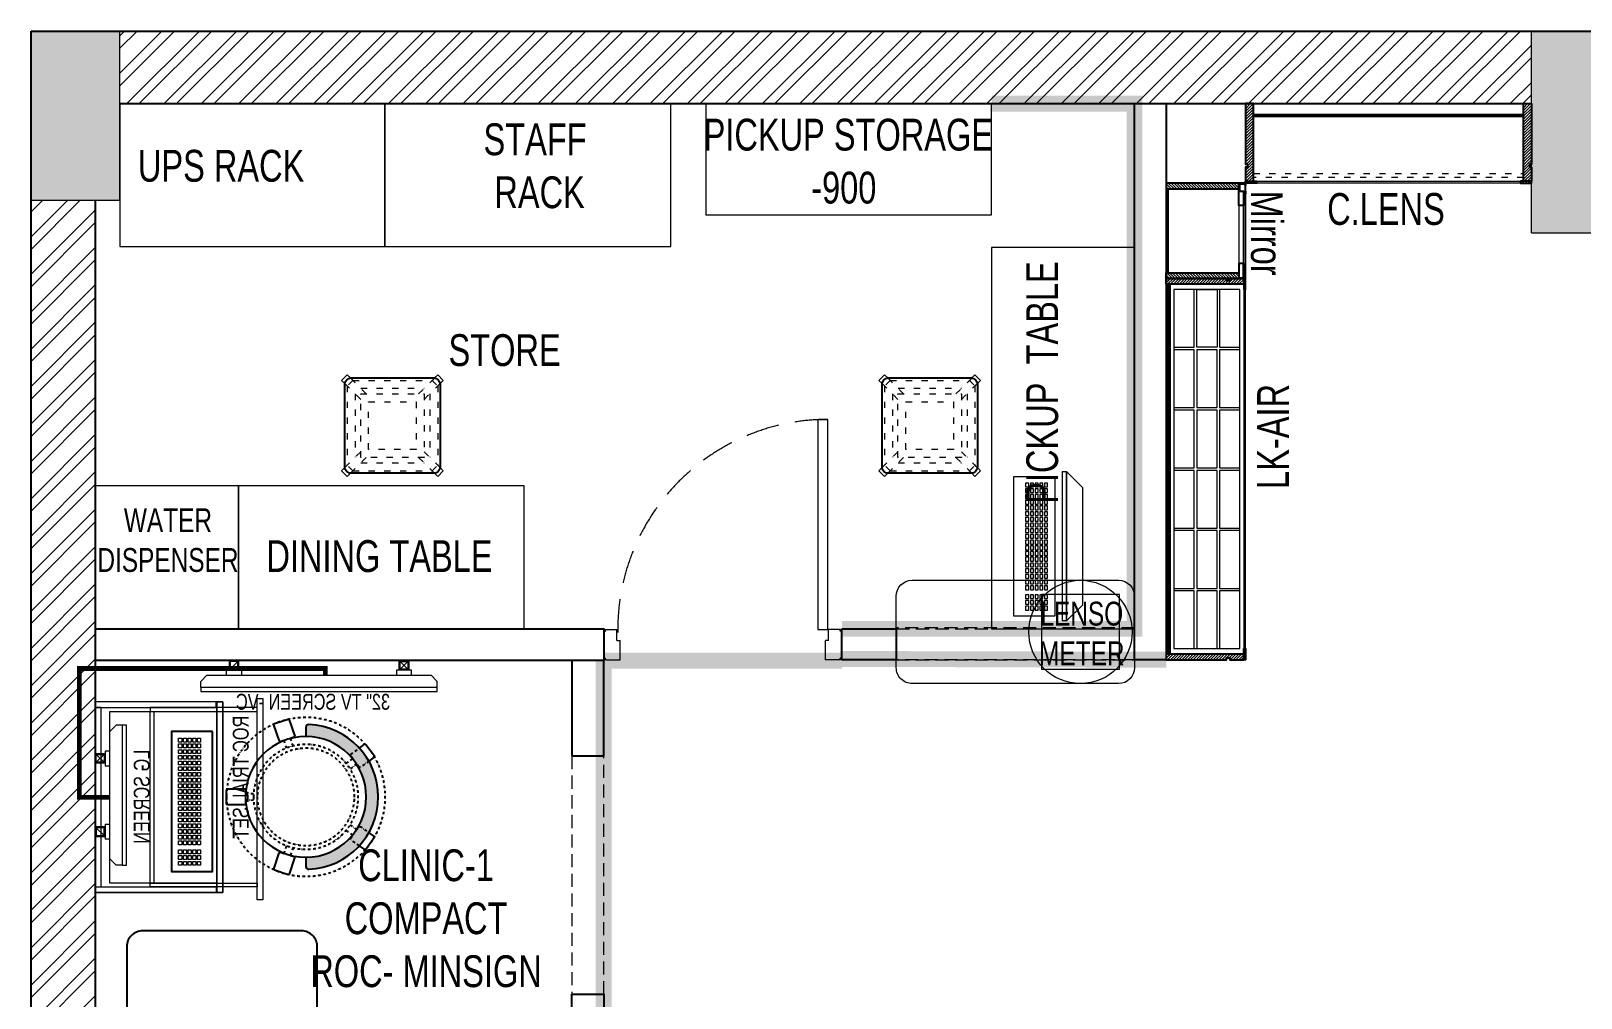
# Model space of a CAD drawing. Header units: feet. Extents: x 2963186 to 2977669, y -5470406 to -5462756.
# Drawn here: x 2963186 to 2968067, y -5465799 to -5462756 of the extents above; entities that cross this region are included whole.
import ezdxf

# ---------------------------------------------------------------- set-up
doc = ezdxf.new("R2010")
doc.units = ezdxf.units.FT
doc.header["$LTSCALE"] = 33
doc.header["$MEASUREMENT"] = 0
for name, pattern in [('a_p6_plan_L18$0$HIDDEN', [0.375, 0.25, -0.125]), ('ACAD_ISO03W100', [30, 12, -18]), ('DASHDOT2', [0.5, 0.25, -0.125, 0, -0.125]), ('HIDDEN', [9.524999999999995, 6.349999999999997, -3.174999999999998]), ('HIDDEN2', [4.7624999999999975, 3.174999999999998, -1.587499999999999])]:
    doc.linetypes.add(name, pattern=pattern)
for name, color, linetype in [('A-WALL', 1, 'Continuous'), ('LAMINATE FINISH', 80, 'Continuous'), ('PDF_Geometry', 7, 'Continuous')]:
    doc.layers.add(name, color=color, linetype=linetype)
for name, color, linetype, lineweight in [('Column', 243, 'Continuous', 9), ('Door', 2, 'Continuous', 13), ('Floor-Unit', 1, 'Continuous', 13), ('HATCH', 9, 'Continuous', 9), ('LENS-CURTAIN', 5, 'a_p6_plan_L18$0$HIDDEN', 9), ('LENS-DIM', 252, 'Continuous', 5), ('LENS-DOOR', 34, 'Continuous', 20), ('LENS-FURNITURE', 13, 'Continuous', 9), ('LENS-PARTITION', 21, 'Continuous', 25), ('LENS-TEXT', 31, 'Continuous', 5), ('LENS_DIMENSION', 193, 'Continuous', 0), ('LENS_PARTITION', 21, 'Continuous', 25), ('LENS_TEXT', 31, 'Continuous', 5), ('LK-EQPMT', 3, 'Continuous', 18), ('LK-FF&E WALL', 1, 'Continuous', 9), ('LK-FLUTTED FINISH', 20, 'Continuous', 30), ('LK-IT', 3, 'Continuous', 18), ('LK-TILES FINISH', 251, 'Continuous', 5), ('LN-ELEVATION-1', 81, 'Continuous', 25), ('LN-ELEVATION-2', 103, 'Continuous', 20), ('LN-ELEVATION-3', 125, 'Continuous', 18), ('LN-ELEVATION-4', 145, 'Continuous', 13), ('LN-ELEVATION-5', 167, 'Continuous', 5), ('LN-HATCH', 251, 'Continuous', 0), ('PLANO-TXT', 252, 'Continuous', 5), ('TV', 92, 'Continuous', 18)]:
    doc.layers.add(name, color=color, linetype=linetype, lineweight=lineweight)
doc.styles.add('LK TXT', font='GILC____.TTF', dxfattribs={"height": 100})
doc.styles.get("Standard").update_dxf_attribs({"font": 'GILC____.TTF'})
pattern_1 = [(45, (4209746.041545029, 1706864.740126446), (-4.490128060534575, 4.490128060534575), [])]
pattern_2 = [(45, (4210046.041545031, 1706864.740126446), (-4.490128060534575, 4.490128060534575), [])]
pattern_3 = [(45, (7858054.083674966, 3504049.203216764), (-4.490128060534575, 4.490128060534575), [])]

# ---------------------------------------------------------------- blocks, each defined once
blk = doc.blocks.new('A$Ccaeba2c0')
at = {"layer": 'Column'}
h = blk.add_hatch(color=8, dxfattribs=at)
h.dxf.hatch_style = 1
h.paths.add_polyline_path([(0, 431.7999999998137), (-254, 431.7999999998137), (-254, 0), (0, 0)])
h.paths.add_polyline_path([(0, 4064.000000003725), (-228.5999999996275, 4064.000000003725), (-228.5999999996275, 3581.400000004098), (0, 3581.400000004098)])
h.paths.add_polyline_path([(0, 7620), (-228.5999999996275, 7620), (-228.5999999996275, 7086.600000004285), (0, 7086.600000004285)])
h.paths.add_polyline_path([(-4648.200000000186, 7620), (-4978.399999999441, 7620), (-4978.399999999441, 6985.000000003726), (-4648.200000000186, 6985.000000003726)])
h.paths.add_polyline_path([(-9397.999999999534, 7620), (-9728.200000000184, 7620), (-9728.200000000184, 6985), (-9398, 6985)])
h.paths.add_polyline_path([(-14173.20000000018, 7620), (-14452.59999999963, 7620), (-14452.59999999963, 7086.599999999627), (-14173.20000000018, 7086.599999999627)])
h.paths.add_polyline_path([(-14173.20000000018, 4089.399999999441), (-14452.59999999963, 4089.399999999441), (-14452.59999999963, 3606.799999999814), (-14173.20000000018, 3606.799999999814)])
h.paths.add_polyline_path([(-14020.79999999981, 203.2000000001862), (-14249.39999999897, 203.2000000001862), (-14249.39999999944, 433.2000000001862), (-14452.59999999963, 433.2000000001862), (-14452.59999999963, 0), (-14020.79999999981, 0)])
h.paths.add_polyline_path([(-9499.599999999627, 660.3999999994412), (-9829.799999999814, 660.3999999994412), (-9829.799999999814, 0), (-9499.599999999627, 0)])
h.paths.add_polyline_path([(-4749.799999999813, 660.3999999994412), (-5080, 660.3999999994412), (-5080, 0), (-4749.799999999348, 0)])
at = {"layer": 'LN-HATCH'}
h = blk.add_hatch(dxfattribs=at)
h.set_pattern_fill('ANSI32', color=256, scale=222)
h.set_pattern_definition([(45, (-2980819.117642397, 5460944.152229796), (-58.86663953378008, 58.86663953378008), []), (45, (-2980779.873216107, 5460944.152229796), (-58.86663953378008, 58.86663953378008), [])])
h.paths.add_polyline_path([(-9728.200000000184, 7620), (-14173.20000000018, 7620), (-14173.20000000018, 7391.399999999442), (-9728.200000000184, 7391.399999999442)])
h.paths.add_polyline_path([(-4978.399999999441, 7620), (-9397.999999999534, 7620), (-9397.999999999534, 7391.399999999442), (-4978.399999999441, 7391.399999999442)])
h.paths.add_polyline_path([(-228.5999999996275, 7620), (-4648.200000000186, 7620), (-4648.200000000186, 7391.399999999442), (-228.5999999996275, 7391.399999999442)])
h.paths.add_polyline_path([(0, 7086.600000004285), (-152.3999999994412, 7086.600000004285), (-152.3999999994412, 4064.000000003725), (0, 4064.000000003725)])
h.paths.add_polyline_path([(0, 3581.400000004098), (-152.3999999994412, 3581.400000004098), (-152.3999999994412, 2717.799999999814), (0, 2717.799999999814)])
h.paths.add_polyline_path([(-14249.39999999944, 7086.599999999627), (-14452.59999999963, 7086.599999999627), (-14452.59999999963, 4089.399999999441), (-14249.39999999944, 4089.399999999441)])
h.paths.add_polyline_path([(-14249.39999999944, 3606.799999999814), (-14452.59999999963, 3606.799999999814), (-14452.59999999963, 2717.799999999814), (-14249.39999999944, 2717.799999999814)])
h.paths.add_polyline_path([(-9271, 203.2000000001862), (-9499.599999999627, 203.2000000001862), (-9499.599999999627, 0), (-9271, 0)])
h.paths.add_polyline_path([(-9829.799999999814, 203.2000000001862), (-10033, 203.2000000001862), (-10033, 0), (-9829.799999999814, 0)])
h.paths.add_polyline_path([(-4521.200000000186, 203.2000000001862), (-4749.799999999348, 203.2000000001862), (-4749.799999999348, 0), (-4521.200000000186, 0)])
h.paths.add_polyline_path([(-5080, 203.2000000001862), (-5308.599999999628, 203.2000000001862), (-5308.599999999628, 0), (-5080, 0)])
h.paths.add_polyline_path([(-558.7999999998137, 203.2000000001862), (-787.3999999994412, 203.2000000001862), (-787.3999999994412, 0), (-558.7999999998137, 0)])
at = {"layer": 'A-WALL'}
for p, q in [((-14452.59999999963, 7620), (0, 7620)), ((-14452.59999999963, 2717.799999999814), (-14452.59999999963, 7620)), ((-14173.20000000018, 7391.399999999442), (-9728.200000000184, 7391.399999999442)), ((-14249.39999999944, 4089.399999999441), (-14249.39999999944, 7086.599999999627))]:
    blk.add_line(p, q, dxfattribs=at)
at = {"layer": 'Column'}
for p, q in [((-14173.20000000018, 7086.599999999627), (-14173.20000000018, 7620)), ((-9728.200000000184, 6985), (-9728.200000000184, 7620)), ((-14173.20000000018, 7086.599999999627), (-14452.59999999963, 7086.599999999627)), ((-9728.200000000184, 6985), (-9397.999999999069, 6985))]:
    blk.add_line(p, q, dxfattribs=at)
blk = doc.blocks.new('MIRROR')
at = {"layer": 'LN-HATCH', "ltscale": 0.5}
h = blk.add_hatch(dxfattribs=at)
h.set_pattern_fill('ANSI31', color=256, scale=2)
h.set_pattern_definition([(45, (4060433.741624544, 1708720.786904081), (-4.490128060534575, 4.490128060534575), [])])
h.paths.add_polyline_path([(212.944788963403, 101.3407590774622), (230.944788963403, 101.3407590774622), (230.944788963403, -127.6592409225377), (212.944788963403, -127.6592409225377)])
h.paths.add_polyline_path([(230.944788963403, 95.34075907746227), (494.9447889634027, 95.34075907746227), (494.9447889634027, 101.3407590774622), (230.944788963403, 101.3407590774622)])
h.paths.add_polyline_path([(512.9447889634027, 101.3407590774622), (494.9447889634027, 101.3407590774622), (494.9447889634027, -127.6592409225377), (512.9447889634027, -127.6592409225377)])
at = {"layer": 'Defpoints'}
blk.add_lwpolyline([(512.9447889634027, 101.3407590774622), (212.944788963403, 101.3407590774622), (212.944788963403, -148.6592409225377), (512.9447889634027, -148.6592409225377)], close=True, dxfattribs=at)
at = {"layer": 'LN-ELEVATION-1'}
for points in [[(212.944788963403, 101.3407590774622), (230.944788963403, 101.3407590774622), (230.944788963403, -127.6592409225377), (212.944788963403, -127.6592409225377)], [(230.944788963403, 95.34075907746227), (494.9447889634027, 95.34075907746227), (494.9447889634027, 101.3407590774622), (230.944788963403, 101.3407590774622)], [(512.9447889634027, 101.3407590774622), (494.9447889634027, 101.3407590774622), (494.9447889634027, -127.6592409225377), (512.9447889634027, -127.6592409225377)], [(259.944788963403, -141.6592409225377), (259.944788963403, -127.6592409225377), (214.944788963403, -127.6592409225377), (214.944788963403, -148.6592409225377), (223.944788963403, -148.6592409225377), (223.944788963403, -147.1592409225377), (216.444788963403, -147.1592409225377), (216.444788963403, -141.6592409225377)], [(442.944788963403, -141.6592409225377), (442.944788963403, -127.6592409225377), (487.9447889634028, -127.6592409225377), (487.9447889634028, -148.6592409225377), (478.9447889634026, -148.6592409225377), (478.9447889634026, -147.1592409225377), (486.4447889634027, -147.1592409225377), (486.4447889634027, -141.6592409225377)], [(504.944788963403, -148.6592409225377), (504.944788963403, -147.1592409225377), (509.444788963403, -147.1592409225377), (509.444788963403, -129.1592409225377), (487.9447889634028, -129.1592409225377), (487.9447889634028, -127.6592409225377), (510.9447889634028, -127.6592409225377), (510.9447889634028, -148.6592409225377)]]:
    blk.add_lwpolyline(points, close=True, dxfattribs=at)
at = {"layer": 'LN-ELEVATION-2', "color": 4, "lineweight": 0}
blk.add_lwpolyline([(216.444788963403, -141.6592409225377), (486.4447889634027, -141.6592409225377), (486.4447889634027, -147.1592409225377), (216.444788963403, -147.1592409225377)], close=True, dxfattribs=at)
at = {"layer": 'LN-ELEVATION-2'}
blk.add_lwpolyline([(259.944788963403, -141.6592409225377), (442.944788963403, -141.6592409225377), (442.944788963403, -127.6592409225377), (259.944788963403, -127.6592409225377)], close=True, dxfattribs=at)
at = {"layer": 'LN-ELEVATION-4', "ltscale": 0.5}
blk.add_line((478.9447889634026, -148.6592409225377), (223.944788963403, -148.6592409225377), dxfattribs=at)
blk = doc.blocks.new('*U37')
at = {"layer": 'LENS-DOOR'}
for p, q in [((548121.7424194189, 1779235.250802667), (548121.7424194121, 1778573.792470707)), ((548121.7424194189, 1779235.250802667), (548152.9924194244, 1779235.250802653)), ((548152.9924193986, 1778573.792470693), (548152.9924194244, 1779235.250802653)), ((547447.2632527449, 1778568.584137414), (547452.4715860604, 1778568.584137391)), ((547447.2632527215, 1778484.134138707), (547447.2632527449, 1778568.584137414)), ((547452.4715860653, 1778573.792470743), (547488.9299194093, 1778573.792470734)), ((547452.4715860604, 1778568.584137391), (547452.4715860653, 1778573.792470743)), ((547488.9299193954, 1778539.938304132), (547488.9299194093, 1778573.792470734)), ((548121.7424194121, 1778573.792470707), (548152.9924193986, 1778573.792470693)), ((548192.054919424, 1778573.792470725), (548155.5965860707, 1778573.792470693)), ((548155.5965860611, 1778539.938304095), (548155.5965860707, 1778573.792470693)), ((548192.0549194146, 1778568.584137372), (548192.054919424, 1778573.792470725)), ((548197.2632527373, 1778568.584137372), (548192.0549194146, 1778568.584137372)), ((548197.2632527256, 1778484.134138697), (548197.2632527373, 1778568.584137372)), ((547488.9299193954, 1778539.938304132), (547499.3465860662, 1778539.938304113)), ((547499.3465860639, 1778478.925805386), (547499.3465860662, 1778539.938304113)), ((548145.179919409, 1778478.925805326), (548145.179919395, 1778539.938304067)), ((548155.5965860611, 1778539.938304095), (548145.179919395, 1778539.938304067)), ((547447.2632527215, 1778484.134138707), (547452.4715860627, 1778484.134138707)), ((547452.4715860627, 1778478.925805396), (547452.4715860627, 1778484.134138707)), ((547452.4715860627, 1778478.925805396), (547499.3465860639, 1778478.925805386)), ((548192.0549194006, 1778478.925805345), (548145.179919409, 1778478.925805326)), ((548192.0549194006, 1778478.925805345), (548192.0549194006, 1778484.134138698)), ((548197.2632527256, 1778484.134138697), (548192.0549194006, 1778484.134138698))]:
    blk.add_line(p, q, dxfattribs=at)
at = {"layer": 'LENS-DOOR', "color": 7, "linetype": 'HIDDEN2'}
blk.add_ellipse((548152.9924193986, 1778573.792470693), major_axis=(-661.4583333306382, 0.003443102111827), ratio=0.9999999979146821, start_param=-1.570791121506941, end_param=0.0512086788949202, dxfattribs=at)
blk = doc.blocks.new('Stool')
at = {"layer": 'LN-ELEVATION-1', "ltscale": 0.5}
blk.add_lwpolyline([(-130, 300), (130, 300, -0.4142135623730951), (150, 280), (150, 20, -0.4142135623730951), (130, 0), (-130, 0, -0.4142135623730951), (-150, 20), (-150, 280, -0.4142135623730951)], format="xyb", close=True, dxfattribs=at)
at = {"layer": 'LN-ELEVATION-3', "linetype": 'ACAD_ISO03W100', "ltscale": 0.05}
for p, q in [((-100, 232.3223304701969), (-142.3743686703965, 274.6966991415247)), ((-142.3743686708621, 274.6966991410591), (-142.3743686708621, 25.30330085894093)), ((-82.3223304701969, 250), (-124.6966991401277, 292.374368671095)), ((-124.696699141059, 292.3743686703965), (124.6966991401277, 292.374368671095)), ((-117.3743686703965, 249.6966991408263), (-117.3743686703965, 50.30330085847527)), ((-99.69669914059341, 267.3743686703965), (99.69669913966209, 267.374368671095)), ((82.3223304701969, 250), (124.6966991401277, 292.374368671095)), ((100, 232.3223304701969), (142.3743686703965, 274.6966991415247)), ((117.3743686703965, 249.6966991408263), (117.3743686703965, 50.30330085847527)), ((142.3743686708621, 274.6966991410591), (142.3743686708621, 25.30330085894093)), ((-100, 67.67766952980308), (-142.3743686703965, 25.30330085847527)), ((-82.3223304701969, 50), (-124.6966991401277, 7.625631328905001)), ((82.3223304701969, 50), (124.6966991401277, 7.625631328905001)), ((100, 67.67766952980308), (142.3743686703965, 25.30330085847527)), ((-124.696699141059, 7.625631329603493), (124.6966991401277, 7.625631328905001)), ((-99.69669914059341, 32.62563132960349), (99.69669913966209, 32.625631328905))]:
    blk.add_line(p, q, dxfattribs=at)
for points in [[(-132.2008663183078, 299.8785358476453), (-124.696699141059, 292.3743686703965), (-142.3743686708621, 274.6966991410591), (-149.8785358476452, 282.200866318075)], [(132.2008663183078, 299.8785358476453), (124.696699141059, 292.3743686703965), (142.3743686708621, 274.6966991410591), (149.8785358476452, 282.200866318075)], [(-132.2008663183078, 0.1214641523547471), (-124.696699141059, 7.625631329603493), (-142.3743686708621, 25.30330085894093), (-149.8785358476452, 17.79913368192501)], [(132.2008663183078, 0.1214641523547471), (124.696699141059, 7.625631329603493), (142.3743686708621, 25.30330085894093), (149.8785358476452, 17.79913368192501)]]:
    blk.add_lwpolyline(points, dxfattribs=at)
for points in [[(-100, 250), (100, 250), (100, 50), (-100, 50)], [(-75, 225), (75, 225), (75, 75), (-75, 75)]]:
    blk.add_lwpolyline(points, close=True, dxfattribs=at)
at = {"layer": 'LN-ELEVATION-5', "ltscale": 0.5}
for points in [[(-149.8785358476452, 282.200866318075), (-160.0520382001996, 292.3743686706293), (-142.3743686708621, 310.0520381999668), (-132.2008663183078, 299.8785358478781)], [(149.8785358476452, 282.200866318075), (160.0520382001996, 292.3743686706293), (142.3743686708621, 310.0520381999668), (132.2008663183078, 299.8785358478781)], [(-149.8785358476452, 17.79913368192501), (-160.0520382001996, 7.625631329370662), (-142.3743686708621, -10.05203819996677), (-132.2008663183078, 0.1214641521219164)], [(149.8785358476452, 17.79913368192501), (160.0520382001996, 7.625631329370662), (142.3743686708621, -10.05203819996677), (132.2008663183078, 0.1214641521219164)]]:
    blk.add_lwpolyline(points, dxfattribs=at)
blk = doc.blocks.new('CLENS 900')
at = {"layer": 'LN-HATCH', "ltscale": 0.5}
h = blk.add_hatch(dxfattribs=at)
h.set_pattern_fill('ANSI31', color=256, scale=50)
h.set_pattern_definition([(45, (911.7948143622632, 249.9999999999854), (-4.419417382415921, 4.419417382415921), [])])
h.paths.add_polyline_path([(0, 250), (0, 60), (6, 60), (6, 50), (0, 50), (0, 6), (25, 6), (25, 250)])
h = blk.add_hatch(dxfattribs=at)
h.set_pattern_fill('ANSI31', color=256, scale=2)
h.set_pattern_definition(pattern_1)
h.paths.add_polyline_path([(900, 250), (900, 60), (894, 60), (894, 50), (900, 50), (900, 6), (875, 6), (875, 250)])
h = blk.add_hatch(dxfattribs=at)
h.set_pattern_fill('ANSI31', color=256, scale=2)
h.set_pattern_definition(pattern_2)
h.paths.add_polyline_path([(875.0000000000146, 209.9999999999854), (25, 210), (25, 216), (875.0000000000146, 215.9999999999854)])
h = blk.add_hatch(dxfattribs=at)
h.set_pattern_fill('ANSI31', color=256, scale=2)
h.set_pattern_definition(pattern_2)
h.paths.add_polyline_path([(35, 6), (35, 0), (0, 0), (0, 6)])
h = blk.add_hatch(dxfattribs=at)
h.set_pattern_fill('ANSI31', color=256, scale=2)
h.set_pattern_definition(pattern_1)
h.paths.add_polyline_path([(865, 6), (865, 0), (900, 0), (900, 6)])
at = {"layer": 'LN-ELEVATION-1', "ltscale": 0.5}
for points in [[(0, 250), (0, 60), (6, 60), (6, 50), (0, 50), (0, 6), (25, 6), (25, 250)], [(900, 250), (900, 60), (894, 60), (894, 50), (900, 50), (900, 6), (875, 6), (875, 250)], [(875, 210), (25, 210), (25, 216), (875, 216)], [(35, 6), (35, 0), (0, 0), (0, 6)], [(865, 6), (865, 0), (900, 0), (900, 6)]]:
    blk.add_lwpolyline(points, close=True, dxfattribs=at)
at = {"layer": 'LN-ELEVATION-3', "ltscale": 0.5}
for p, q in [((25, 250), (875, 250)), ((35, 6), (865, 6)), ((865, 0), (35, 0))]:
    blk.add_line(p, q, dxfattribs=at)
at = {"layer": 'LN-ELEVATION-4', "linetype": 'ACAD_ISO03W100', "ltscale": 0.05}
blk.add_lwpolyline([(25, 30), (875, 30), (875, 18), (25, 18)], close=True, dxfattribs=at)
blk = doc.blocks.new('VC HD 1200')
at = {"layer": 'LN-HATCH', "ltscale": 0.5}
h = blk.add_hatch(dxfattribs=at)
h.set_pattern_fill('ANSI31', color=256, scale=2)
h.set_pattern_definition([(45, (3760859.752907088, 1795248.935917533), (-4.490128060534575, 4.490128060534575), [])])
h.paths.add_polyline_path([(-1200, 250), (-1200, 60), (-1194, 60), (-1194, 50), (-1200, 50), (-1200, 6), (-1182, 6), (-1182, 250)])
h = blk.add_hatch(dxfattribs=at)
h.set_pattern_fill('ANSI31', color=256, scale=2)
h.set_pattern_definition(pattern_3)
h.paths.add_polyline_path([(0, 250), (0, 60), (-6, 60), (-6, 50), (0, 50), (0, 6), (-18, 6), (-18, 250)])
h = blk.add_hatch(dxfattribs=at)
h.set_pattern_fill('ANSI31', color=256, scale=2)
h.set_pattern_definition([(45, (7858047.083674965, 3504049.203216764), (-4.490128060534575, 4.490128060534575), [])])
h.paths.add_polyline_path([(-1165, 6), (-1165, 0), (-1200, 0), (-1200, 6)])
h = blk.add_hatch(dxfattribs=at)
h.set_pattern_fill('ANSI31', color=256, scale=2)
h.set_pattern_definition(pattern_3)
h.paths.add_polyline_path([(-28, 6), (-28, 0), (0, 0), (0, 6)])
at = {"layer": 'LN-ELEVATION-1', "ltscale": 0.5}
for points in [[(-1200, 250), (-1200, 60), (-1194, 60), (-1194, 50), (-1200, 50), (-1200, 6), (-1182, 6), (-1182, 250)], [(0, 250), (0, 60), (-6, 60), (-6, 50), (0, 50), (0, 6), (-18, 6), (-18, 250)], [(-18, 238), (-1182, 238), (-1182, 244), (-18, 244)], [(-1165, 6), (-1165, 0), (-1200, 0), (-1200, 6)], [(-35, 6), (-35, 0), (0, 0), (0, 6)]]:
    blk.add_lwpolyline(points, close=True, dxfattribs=at)
at = {"layer": 'LN-ELEVATION-3', "ltscale": 0.5}
for p, q in [((-1182, 250), (-18, 250)), ((-1165, 6), (-35, 6)), ((-35, 0), (-1165, 0))]:
    blk.add_line(p, q, dxfattribs=at)
for points in [[(-1165.000000000465, 226), (-35, 226), (-35, 18), (-1165.000000000465, 18)], [(-1165.000000000465, 226), (-983.3333333334886, 226), (-983.3333333334886, 162), (-1165.000000000465, 162)], [(-975.3333333334886, 226), (-793.6666666665112, 226), (-793.6666666665112, 162), (-975.3333333334886, 162)], [(-785.6666666665112, 226), (-603.9999999995342, 226), (-603.9999999995342, 162), (-785.6666666665112, 162)], [(-595.9999999995342, 226), (-414.3333333325572, 226), (-414.3333333325572, 162), (-595.9999999995342, 162)], [(-406.3333333325572, 226), (-224.6666666655801, 226), (-224.6666666655801, 162), (-406.3333333325572, 162)], [(-216.6666666655801, 226), (-34.99999999860302, 226), (-34.99999999860302, 162), (-216.6666666655801, 162)], [(-1165.000000000465, 90), (-983.3333333334886, 90), (-983.3333333334886, 154), (-1165.000000000465, 154)], [(-975.3333333334886, 154), (-793.6666666665112, 154), (-793.6666666665112, 90), (-975.3333333334886, 90)], [(-785.6666666665112, 154), (-603.9999999995342, 154), (-603.9999999995342, 90), (-785.6666666665112, 90)], [(-595.9999999995342, 154), (-414.3333333325572, 154), (-414.3333333325572, 90), (-595.9999999995342, 90)], [(-406.3333333325572, 154), (-224.6666666655801, 154), (-224.6666666655801, 90), (-406.3333333325572, 90)], [(-216.6666666655801, 154), (-34.99999999860302, 154), (-34.99999999860302, 90), (-216.6666666655801, 90)], [(-1165.000000000465, 82), (-983.3333333334886, 82), (-983.3333333334886, 18), (-1165.000000000465, 18)], [(-975.3333333334886, 82), (-793.6666666665112, 82), (-793.6666666665112, 18), (-975.3333333334886, 18)], [(-785.6666666665112, 82), (-603.9999999995342, 82), (-603.9999999995342, 18), (-785.6666666665112, 18)], [(-595.9999999995342, 82), (-414.3333333325572, 82), (-414.3333333325572, 18), (-595.9999999995342, 18)], [(-406.3333333325572, 82), (-224.6666666655801, 82), (-224.6666666655801, 18), (-406.3333333325572, 18)], [(-216.6666666655801, 82), (-34.99999999860302, 82), (-34.99999999860302, 18), (-216.6666666655801, 18)]]:
    blk.add_lwpolyline(points, close=True, dxfattribs=at)
blk = doc.blocks.new('*U25')
at = {"layer": 'LK-EQPMT', "ltscale": 12}
blk.add_lwpolyline([(5.986879315214991, 4.914598100478997), (-5.986879315214991, 4.914598100478997), (-5.986879315214991, -4.914598100478997), (5.986879315214991, -4.914598100478997)], close=True, dxfattribs=at)
blk = doc.blocks.new('*U26')
at = {"color": 0, "linetype": 'ByBlock', "lineweight": -2}
for p in [(0, 0), (17.96063794564497, 0), (35.92127589128995, 0), (53.88191383693492, 0), (71.8425517825799, 0), (89.80318972822487, 0), (107.7638276738698, 0), (125.7244656195148, 0), (143.6851035651598, 0), (161.6457415108048, 0), (179.6063794564497, 0), (197.5670174020947, 0), (215.5276553477397, 0), (233.4882932933847, 0), (251.4489312390296, 0), (269.4095691846746, 0), (287.3702071303196, 0), (305.3308450759646, 0), (323.2914830216096, 0), (-9e-16, -14.74379430143699), (-1.8e-15, -29.48758860287398), (-2.7e-15, -44.23138290431096), (17.96063794564497, -14.74379430143699), (17.96063794564497, -29.48758860287398), (17.96063794564497, -44.23138290431096), (35.92127589128995, -14.74379430143699), (35.92127589128995, -29.48758860287398), (35.92127589128995, -44.23138290431096), (53.88191383693492, -14.74379430143699), (53.88191383693492, -29.48758860287398), (53.88191383693492, -44.23138290431096), (71.8425517825799, -14.74379430143699), (71.8425517825799, -29.48758860287398), (71.8425517825799, -44.23138290431096), (89.80318972822487, -14.74379430143699), (89.80318972822487, -29.48758860287398), (89.80318972822487, -44.23138290431096), (107.7638276738698, -14.74379430143699), (107.7638276738698, -29.48758860287398), (107.7638276738698, -44.23138290431096), (125.7244656195148, -14.74379430143699), (125.7244656195148, -29.48758860287398), (125.7244656195148, -44.23138290431096), (143.6851035651598, -14.74379430143699), (143.6851035651598, -29.48758860287398), (143.6851035651598, -44.23138290431096), (161.6457415108048, -14.74379430143699), (161.6457415108048, -29.48758860287398), (161.6457415108048, -44.23138290431096), (179.6063794564497, -14.74379430143699), (179.6063794564497, -29.48758860287398), (179.6063794564497, -44.23138290431096), (197.5670174020947, -14.74379430143699), (197.5670174020947, -29.48758860287398), (197.5670174020947, -44.23138290431096), (215.5276553477397, -14.74379430143699), (215.5276553477397, -29.48758860287398), (215.5276553477397, -44.23138290431096), (233.4882932933847, -14.74379430143699), (233.4882932933847, -29.48758860287398), (233.4882932933847, -44.23138290431096), (251.4489312390296, -14.74379430143699), (251.4489312390296, -29.48758860287398), (251.4489312390296, -44.23138290431096), (269.4095691846746, -14.74379430143699), (269.4095691846746, -29.48758860287398), (269.4095691846746, -44.23138290431096), (287.3702071303196, -14.74379430143699), (287.3702071303196, -29.48758860287398), (287.3702071303196, -44.23138290431096), (305.3308450759646, -14.74379430143699), (305.3308450759646, -29.48758860287398), (305.3308450759646, -44.23138290431096), (323.2914830216096, -14.74379430143699), (323.2914830216096, -29.48758860287398), (323.2914830216096, -44.23138290431096), (-3.6e-15, -58.97517720574795), (17.96063794564497, -58.97517720574795), (35.92127589128994, -58.97517720574795), (53.88191383693492, -58.97517720574795), (71.8425517825799, -58.97517720574795), (89.80318972822487, -58.97517720574795), (107.7638276738698, -58.97517720574795), (125.7244656195148, -58.97517720574795), (143.6851035651598, -58.97517720574795), (161.6457415108048, -58.97517720574795), (179.6063794564497, -58.97517720574795), (197.5670174020947, -58.97517720574795), (215.5276553477397, -58.97517720574795), (233.4882932933847, -58.97517720574795), (251.4489312390296, -58.97517720574795), (269.4095691846746, -58.97517720574795), (287.3702071303196, -58.97517720574795), (305.3308450759646, -58.97517720574795), (323.2914830216096, -58.97517720574795)]:
    blk.add_blockref('*U25', p, dxfattribs=at)
blk = doc.blocks.new('*U23')
at = {"layer": 'LK-EQPMT', "ltscale": 12}
blk.add_lwpolyline([(5.986879315214991, 4.914598100478997), (-5.986879315214991, 4.914598100478997), (-5.986879315214991, -4.914598100478997), (5.986879315214991, -4.914598100478997)], close=True, dxfattribs=at)
blk = doc.blocks.new('*U24')
at = {"color": 0, "linetype": 'ByBlock', "lineweight": -2}
for p in [(0, 0), (17.96063794564497, 0), (35.92127589128995, 0), (-9e-16, -14.74379430143699), (-1.8e-15, -29.48758860287398), (-2.7e-15, -44.23138290431096), (17.96063794564497, -14.74379430143699), (17.96063794564497, -29.48758860287398), (17.96063794564497, -44.23138290431096), (35.92127589128995, -14.74379430143699), (35.92127589128995, -29.48758860287398), (35.92127589128995, -44.23138290431096), (-3.6e-15, -58.97517720574795), (17.96063794564497, -58.97517720574795), (35.92127589128994, -58.97517720574795)]:
    blk.add_blockref('*U23', p, dxfattribs=at)
blk = doc.blocks.new('*U18')
at = {"ltscale": 12}
blk.add_lwpolyline([(8.040144996717572, 2.91038e-11), (8.040144996717572, 129.0940371821052), (448.0401449967176, 129.0940371821052), (448.0401449967176, 2.91038e-11)], close=True, dxfattribs=at)
for name, p in [('*U26', (35.16895717114949, 101.6202952143818)), ('*U24', (386.6121428576974, 101.6202952143818))]:
    blk.add_blockref(name, p)
blk = doc.blocks.new('Pickup table PC')
at = {"layer": 'LN-ELEVATION-2', "ltscale": 0.5}
for points in [[(470, 50), (0, 50), (0, 62), (470, 62)], [(420, 0), (50, 0), (0, 50), (470, 50)]]:
    blk.add_lwpolyline(points, close=True, dxfattribs=at)
blk = doc.blocks.new('MOROTISED TABLE-TRIAL SET 950x600')
at = {"layer": 'PDF_Geometry', "lineweight": 25}
blk.add_lwpolyline([(415.5923622683621, 2.18279e-11), (550.0003704861738, 2.18279e-11, 0.4142524001247118), (599.9958994225599, 50.00260162355697), (599.9958994225599, 899.9973678589085, 0.4142518501714829), (550.0003704861738, 950.0000000000218), (50.00260613718999, 950.0000000000218, 0.4142929195148918), (4.605390131e-07, 899.9973678589085), (4.605390131e-07, 50.00260162355697, 0.414163635492108), (50.00260613718999, 2.18279e-11), (415.5923622683621, 2.18279e-11)], format="xyb", dxfattribs=at)
blk = doc.blocks.new('TRIAL SET ROC')
at = {"layer": 'LENS-DIM', "ltscale": 0.5}
for points in [[(-400.3652351796627, -364.3162249757442), (-430.3652351796626, -364.3162249757442)], [(169.6347648203373, -364.3162249757442), (139.6347648203373, -364.3162249757442)]]:
    blk.add_lwpolyline(points, dxfattribs=at)
at = {"layer": 'LENS-FURNITURE'}
blk.add_lwpolyline([(-430.3652351796626, 18), (169.6347648203373, 18), (169.6347648203373, -382.3162249757443), (-430.3652351796626, -382.3162249757443)], close=True, dxfattribs=at)
at = {"layer": 'LENS-FURNITURE', "color": 146}
for points in [[(-412.3652351796627, -153.6065521437457), (-400.3652351796627, -153.6065521437457), (-400.3652351796628, -490.6065521437458), (-412.3652351796627, -490.6065521437458)], [(139.6347648203373, -153.6065521437458), (-400.3652351796627, -153.6065521437457), (-400.3652351796627, -165.6065521437457), (139.6347648203373, -165.6065521437458)], [(151.6347648203373, -153.6065521437458), (139.6347648203373, -153.6065521437458), (139.6347648203372, -490.6065521437458), (151.6347648203373, -490.6065521437458)], [(192.1347648203373, -490.6065521437458), (-440.8652351796627, -490.6065521437458), (-440.8652351796627, -508.6065521437458), (192.1347648203373, -508.6065521437458)]]:
    blk.add_lwpolyline(points, close=True, dxfattribs=at)
at = {"layer": 'LN-ELEVATION-2'}
for points in [[(-430.3652351796626, 18), (-412.3652351796627, 18), (-412.3652351796627, -362.3162249757442), (-430.3652351796626, -362.3162249757442)], [(-412.3652351796627, 18), (151.6347648203373, 18), (151.6347648203373, 0), (-412.3652351796627, 0)], [(169.6347648203373, 18), (151.6347648203373, 18), (151.6347648203373, -362.3162249757442), (169.6347648203373, -362.3162249757442)], [(169.6347648203373, -364.3162249757442), (-430.3652351796626, -364.3162249757442), (-430.3652351796626, -382.3162249757443), (169.6347648203373, -382.3162249757443)], [(169.6347648203373, -382.3162249757443), (-430.3652351796626, -382.3162249757443), (-430.3652351796626, -364.3162249757442), (169.6347648203373, -364.3162249757442)]]:
    blk.add_lwpolyline(points, close=True, dxfattribs=at)
at = {"layer": 'LN-ELEVATION-2', "linetype": 'HIDDEN', "ltscale": 100}
blk.add_lwpolyline([(-400.3652351796627, -364.3162249757442), (139.6347648203373, -364.3162249757442), (139.6347648203373, -27.35909500904381), (-400.3652351796627, -27.35909500904381)], close=True, dxfattribs=at)
at = {"insert": (-386.8645105547048, -414.1468168679739), "char_height": 50, "attachment_point": 1}
blk.add_mtext_dynamic_manual_height_columns('ROC TRIAL SET', width=625.228464345434, gutter_width=500, heights=[0], dxfattribs=at)
blk = doc.blocks.new('CLINIC SCREEN')
at = {"layer": 'TV', "ltscale": 12}
for p, q in [((-220.0000000000082, -19.41163062257681), (-200.5883693773149, 0)), ((200.5883693773149, 0), (-200.5883693773149, 0)), ((-138.5315413423604, 0), (-138.5315413423604, 15.514207008644)), ((-138.5315413423604, 15.514207008644), (-91.98892031613741, 15.514207008644)), ((-91.98892031613741, 15.514207008644), (-91.98892031613741, 0)), ((91.98892031610741, 15.514207008644), (91.98892031610741, 0)), ((91.98892031610741, 15.514207008644), (138.5315413423595, 15.514207008644)), ((138.5315413423595, 0), (138.5315413423595, 15.514207008644)), ((219.9999999999918, -19.41163062257681), (200.5883693773149, 0)), ((-220.0000000000082, -38.82326124538668), (-220.0000000000082, -19.41163062257681)), ((219.9999999999918, -38.82326124538668), (219.9999999999918, -19.41163062257681))]:
    blk.add_line(p, q, dxfattribs=at)
at = {"layer": 'TV'}
for p, q in [((-103.1090284836336, 42.85441964946222), (-127.4114311772946, 18.55201695591665)), ((-127.4114311772946, 42.85441964946222), (-103.1090284836336, 18.55201695591665)), ((102.7052824410566, 42.85441964946222), (127.007685134602, 18.55201695591665))]:
    blk.add_line(p, q, dxfattribs=at)
for points in [[(-130.4492315140169, 15.51421661919448), (-100.0712281470269, 15.51421661919448), (-100.0712281470269, 45.89221998606814), (-130.4492315140169, 45.89221998606814)], [(-127.4114311772946, 18.55201695591665), (-103.1090284836336, 18.55201695591665), (-103.1090284836336, 42.85441964946222), (-127.4114311772946, 42.85441964946222)], [(130.0454854713243, 15.51421661919448), (99.66748210433435, 15.51421661919448), (99.66748210433435, 45.89221998606814), (130.0454854713243, 45.89221998606814)], [(127.007685134602, 18.55201695591665), (102.7052824410566, 18.55201695591665), (102.7052824410566, 42.85441964946222), (127.007685134602, 42.85441964946222)]]:
    blk.add_lwpolyline(points, close=True, dxfattribs=at)
at = {"layer": 'TV', "ltscale": 12}
blk.add_lwpolyline([(-220.0000000000082, -51.71278328332107), (-220.0000000000082, -38.82326124538668), (219.9999999999918, -38.82326124538668), (219.9999999999918, -51.71278328332107)], close=True, dxfattribs=at)
at = {"layer": 'Floor-Unit', "color": 0, "ltscale": 2, "insert": (5.199680584678389, -100.4085774972336), "char_height": 50, "attachment_point": 5}
blk.add_mtext_dynamic_manual_height_columns('LG SCREEN', width=466.4796511627907, gutter_width=12.5, heights=[0], dxfattribs=at)
blk = doc.blocks.new('32INCH VC FOR CLINIC')
at = {"layer": 'LK-EQPMT'}
for p, q in [((116.8909715171903, 152.5672029328125), (92.58856882341206, 128.264800239267)), ((92.58856882341206, 152.5672029328125), (116.8909715171903, 128.264800239267)), ((627.7052824404091, 152.5672029328125), (652.0076851341872, 128.264800239267))]:
    blk.add_line(p, q, dxfattribs=at)
at = {"layer": 'LK-EQPMT', "ltscale": 12}
for p, q in [((0, 90.30115266077335), (19.41163062304258, 109.7127832833503)), ((725.5883693769574, 109.7127832833503), (19.41163062304258, 109.7127832833503)), ((81.46845865808427, 109.7127832833503), (81.46845865808427, 125.2269902919943)), ((81.46845865808427, 125.2269902919943), (128.0110796838999, 125.2269902919943)), ((128.0110796838999, 125.2269902919943), (128.0110796838999, 109.7127832833503)), ((616.9889203161001, 125.2269902919943), (616.9889203161001, 109.7127832833503)), ((616.9889203161001, 125.2269902919943), (663.5315413419156, 125.2269902919943)), ((663.5315413419156, 109.7127832833503), (663.5315413419156, 125.2269902919943)), ((745, 90.30115266077335), (725.5883693769574, 109.7127832833503)), ((0, 70.88952203796362), (0, 90.30115266077335)), ((745, 70.88952203796362), (745, 90.30115266077335))]:
    blk.add_line(p, q, dxfattribs=at)
at = {"layer": 'LK-EQPMT'}
for points in [[(89.55076848529278, 125.2269999025447), (119.9287718534469, 125.2269999025447), (119.9287718534469, 155.6050032694184), (89.55076848529278, 155.6050032694184)], [(92.58856882341206, 128.264800239267), (116.8909715171903, 128.264800239267), (116.8909715171903, 152.5672029328125), (92.58856882341206, 152.5672029328125)], [(655.0454854704439, 125.2269999025447), (624.6674821041522, 125.2269999025447), (624.6674821041522, 155.6050032694184), (655.0454854704439, 155.6050032694184)], [(652.0076851341872, 128.264800239267), (627.7052824404091, 128.264800239267), (627.7052824404091, 152.5672029328125), (652.0076851341872, 152.5672029328125)]]:
    blk.add_lwpolyline(points, close=True, dxfattribs=at)
at = {"layer": 'LK-EQPMT', "ltscale": 12}
blk.add_lwpolyline([(0, 58.0000000000291), (0, 70.88952203796362), (745, 70.88952203796362), (745, 58.0000000000291)], close=True, dxfattribs=at)
at = {"layer": 'LENS-TEXT', "color": 0, "ltscale": 2, "insert": (391.1996805854142, 25.6359011628374), "char_height": 50, "attachment_point": 5}
blk.add_mtext_dynamic_manual_height_columns('32" TV SCREEN -VC', width=466.4796511627907, gutter_width=12.5, heights=[0], dxfattribs=at)
blk = doc.blocks.new('DR STOOL')
at = {"layer": 'HATCH'}
h = blk.add_hatch(dxfattribs=at)
h.set_pattern_fill('ANSI36', color=250, angle=-90.00000000000001)
h.set_pattern_definition([(315, (-227.8099174643867, 917.3997257252777), (6.173926083235043, -1.683798022700468), [7.9375, -1.587499999999999, 0, -1.587499999999999])])
edge = h.paths.add_edge_path()
edge.add_line((-190.0000000041909, 4.511094e-10), (-218.6899174675346, 4.511094e-10))
edge.add_arc((-218.6899174670689, 9.120000000388245), 9.119999999940092, 177.6119845363388, 269.9999999996136, ccw=False)
edge.add_arc((-1.8626451e-09, 3.565219e-10), 228.000000002257, 2.3880154632688004, 177.6119845367313, ccw=False)
edge.add_arc((218.6899174633436, 9.120000000497384), 9.120000000051716, -90.00000000034493, 2.3880154629299, ccw=False)
edge.add_line((218.6899174633436, 4.511094e-10), (190, 4.511094e-10))
edge.add_arc((-1.8626451e-09, 4.511094e-10), 190.000000001979, -1.27e-14, 180)
at = {"layer": 'LN-ELEVATION-1', "color": 1, "ltscale": 100}
for p, q in [((-128.6221585394814, 215.4841044476634), (-165.2704676063731, 189.0243927398114)), ((-124.7228340068832, 214.8545704018979), (-128.6221585394814, 215.4841044476634)), ((-112.6981821293011, 198.1996966340157), (-124.7228340068832, 214.8545704018979)), ((124.7553772013634, 214.9803744515593), (112.5488144652918, 198.2845540212292)), ((128.7014972954057, 215.5933048763618), (124.7553772013634, 214.9803744515593)), ((128.7014972954057, 215.5933048763618), (124.7553772013634, 214.9803744515593)), ((165.1911288509145, 188.915192311113), (128.7014972954057, 215.5933048763618)), ((165.1911288509145, 188.915192311113), (128.7014972954057, 215.5933048763618)), ((-165.2704676063731, 189.0243927398114), (-165.9069543029182, 185.0820035930228)), ((-165.9069543029182, 185.0820035930228), (-153.8003208162263, 168.3135803133482)), ((153.6734594982117, 168.4294150282658), (165.7973639420234, 185.0121775862135)), ((165.7973639420234, 185.0121775862135), (165.1911288509145, 188.915192311113)), ((165.7973639420234, 185.0121775862135), (165.1911288509145, 188.915192311113)), ((-191.2928382232785, -35.45407700946089), (-242.9550312487409, -52.24013893969095)), ((-187.9259491492994, -37.1695928365807), (-191.2928382232785, -35.45407700946089)), ((-184.1424400564283, -48.81403796559607), (-187.9259491492994, -37.1695928365807)), ((188.0651108901948, -36.96233201187715), (184.0504167033359, -49.19388854173303)), ((191.3981811110861, -35.27656588272658), (188.0651108901948, -36.96233201187715)), ((243.0100176925771, -52.21682526778022), (191.3981811110861, -35.27656588272658)), ((-242.9550312487409, -52.24013893969095), (-244.7482102331705, -55.75945052818861)), ((-244.7482102331705, -55.75945052818861), (-230.7800458371639, -98.74904560100549)), ((-227.2218665438704, -100.5620286722478), (-175.5596735184081, -83.7759667420105)), ((-173.8639617776498, -80.4479453730819), (-177.8421125086024, -68.2044548037811)), ((-175.5596735184081, -83.7759667420105), (-173.8639617776498, -80.4479453730819)), ((177.6922140880488, -68.56540505095472), (173.8739495249465, -80.1985000452405)), ((173.8739495249465, -80.1985000452405), (175.5794035866856, -83.5704969359358)), ((175.5794035866856, -83.5704969359358), (227.1912401677109, -100.5107563209894)), ((230.715890809428, -98.7280946081737), (244.8123673382215, -55.78040257930116)), ((244.8123673382215, -55.78040257930116), (243.0100176925771, -52.21682526778022)), ((-230.7800458371639, -98.74904560100549), (-227.2218665438704, -100.5620286722478)), ((227.1912401677109, -100.5107563209894), (230.715890809428, -98.7280946081737)), ((-22.72193054761737, -190.2142363802995), (-25.39390889601782, -192.886214728569)), ((-25.39390889601782, -192.886214728569), (-25.39390889601782, -247.2070584567482)), ((-10.47823652112856, -190.2142363802995), (-22.72193054761737, -190.2142363802995)), ((22.78362171910703, -190.2142363802995), (9.910054048988968, -190.2142363802995)), ((25.42475448176265, -192.8553691428751), (22.78362171910703, -190.2142363802995)), ((25.42475448176265, -247.1762128710543), (25.42475448176265, -192.8553691428751)), ((-25.39390889601782, -247.2070584567482), (-22.60096735274419, -250)), ((-22.60096735274419, -250), (22.60096735274419, -250)), ((22.60096735274419, -250), (25.42475448176265, -247.1762128710543))]:
    blk.add_line(p, q, dxfattribs=at)
at = {"layer": 'LN-ELEVATION-1', "linetype": 'DASHDOT2'}
for p, q in [((-92.92521573789418, 170.8129362839827), (-112.6981821293011, 198.1996966340157)), ((112.5488144652918, 198.2845540212292), (92.69529851106927, 171.1294289919315)), ((-153.8003208162263, 168.3135803133482), (-134.1093360339291, 141.0403694751003)), ((-130.4219571123831, 140.4450534014686), (-119.9844727469608, 147.9808124662595)), ((-119.9844727469608, 147.9808124662595), (-105.3687285655178, 126.9741353208374)), ((-103.4542870586738, 159.9154408004979), (-93.52748446213081, 167.0824927485227)), ((-88.15393704269081, 139.4771787207864), (-103.4542870586738, 159.9154408004979)), ((-93.52748446213081, 167.0824927485227), (-92.92521573789418, 170.8129362839827)), ((103.6608748426661, 159.8406005539291), (88.19885099539533, 139.4487815762331)), ((92.69529851106927, 171.1294289919315), (93.26858203159645, 167.4385604566923)), ((93.26858203159645, 167.4385604566923), (103.6608748426661, 159.8406005539291)), ((105.4096150295809, 126.94019481352), (120.1194891873747, 147.8074627162714)), ((120.1194891873747, 147.8074627162714), (130.0033113472163, 140.5812532722048)), ((133.7372852512635, 141.1612321265929), (153.6734594982117, 168.4294150282658)), ((-134.1093360339291, 141.0403694751003), (-130.4219571123831, 140.4450534014686)), ((130.0033113472163, 140.5812532722048), (133.7372852512635, 141.1612321265929)), ((-159.954806596972, -40.49024384317454), (-184.1424400564283, -48.81403796559607)), ((184.0504167033359, -49.19388854173303), (159.8786162491887, -40.79004861696012)), ((-177.8421125086024, -68.2044548037811), (-153.4148110738024, -60.73628028803068)), ((153.3006618716754, -61.02382378749462), (177.6922140880488, -68.56540505095472)), ((-10.92024635523557, -164.6382343793375), (-10.47823652112856, -190.2142363802995)), ((9.910054048988968, -190.2142363802995), (10.35584833659231, -164.674698740353))]:
    blk.add_line(p, q, dxfattribs=at)
at = {"layer": 'LN-ELEVATION-1', "color": 1, "ltscale": 100}
blk.add_lwpolyline([(-190.0000000023283, 0), (-218.6899174656719, 0, -0.4264743413925903), (-227.8019973598421, 9.5, -0.959166304662544), (227.8019973593764, 9.5, -0.4264743413925903), (218.6899174647406, 0), (190.0000000013969, 0)], format="xyb", dxfattribs=at)
at = {"layer": 'LN-ELEVATION-1', "linetype": 'DASHDOT2'}
for radius in [250, 165, 153]:
    blk.add_circle((0, 0), radius, dxfattribs=at)
at = {"layer": 'LN-ELEVATION-1', "color": 1, "ltscale": 100}
blk.add_circle((0, 0), 190, dxfattribs=at)

msp = doc.modelspace()

# ---------------------------------------------------------------- linework, layer by layer
at = {"color": 13, "linetype": 'ACAD_ISO03W100', "ltscale": 0.01, "const_width": 15}
msp.add_lwpolyline([(2963434.989857593, -5465167.031324028), (2963338.430762586, -5465167.031324028), (2963338.430762593, -5464761.975264631), (2964113.43076259, -5464761.975264631), (2964113.43076259, -5464782.867484608)], dxfattribs=at)
at = {"layer": 'LAMINATE FINISH', "color": 85, "linetype": 'ACAD_ISO03W100', "ltscale": 0.05, "const_width": 50}
msp.add_lwpolyline([(2964989.630762583, -5464736.905821458), (2965739.630762574, -5464736.905821561)], dxfattribs=at)
at = {"layer": 'LENS-CURTAIN', "ltscale": 5}
for points in [[(2966660.830762584, -5464634.339154068), (2965910.830762584, -5464634.339154068), (2965910.830762584, -5464734.339154069), (2966660.830762584, -5464734.339154069)], [(2965910.830762585, -5464636.905821382), (2966660.830762584, -5464636.905821382), (2966660.830762584, -5464734.339154069), (2965910.830762585, -5464734.339154069)], [(2964889.630762583, -5465786.905821371), (2964989.630762583, -5465786.905821371), (2964989.630762583, -5465036.905821354), (2964889.630762583, -5465036.905821354)]]:
    msp.add_lwpolyline(points, close=True, dxfattribs=at)
at = {"layer": 'LENS-PARTITION'}
for points in [[(2966760.830762585, -5464734.339154069), (2966660.830762584, -5464734.339154069), (2966660.830762584, -5462984.339154068), (2966760.830762583, -5462984.339154068)], [(2963389.630762585, -5464736.905821353), (2963389.630762585, -5464636.905821351), (2964989.630762583, -5464636.905821353), (2964989.630762583, -5464736.905821353)], [(2965739.630762582, -5464636.905821358), (2965910.830762585, -5464636.905821358), (2965910.830762585, -5464734.339154069), (2965739.630762582, -5464734.339154069)], [(2964889.630762583, -5465036.905821354), (2964989.630762583, -5465036.905821354), (2964989.630762583, -5464736.905821353), (2964889.630762583, -5464736.905821353)], [(2964889.630762583, -5465786.905821371), (2964989.630762584, -5465786.905821371), (2964989.630762585, -5467734.339154068), (2964889.630762585, -5467734.339154068)]]:
    msp.add_lwpolyline(points, close=True, dxfattribs=at)
at = {"layer": 'LK-EQPMT'}
msp.add_lwpolyline([(2966613.727117714, -5464764.339241091), (2966613.727117714, -5464529.339241091), (2966367.727117714, -5464529.339241091), (2966367.727117714, -5464764.339241091)], close=True, dxfattribs=at)
at = {"layer": 'LK-FF&E WALL'}
for points in [[(2964300.830762584, -5462984.339154068), (2963465.830762584, -5462984.339154068), (2963465.830762584, -5463434.339154068), (2964300.830762584, -5463434.339154068)], [(2965200.830762585, -5462984.339154068), (2964300.830762584, -5462984.339154068), (2964300.830762584, -5463434.339154068), (2965200.830762585, -5463434.339154068)], [(2966210.830762585, -5463334.339154068), (2966210.830762585, -5462984.339154068), (2965310.830762584, -5462984.339154068), (2965310.830762584, -5463334.339154068)], [(2966660.830762584, -5464636.905821382), (2966660.830762584, -5463436.905825517), (2966210.830762585, -5463436.905825517), (2966210.830762585, -5464636.905821382)], [(2963389.630762585, -5464636.905821351), (2963839.630762585, -5464636.905821351), (2963839.630762585, -5464186.905821352), (2963389.630762585, -5464186.905821352)], [(2963839.630762585, -5464636.905821351), (2964739.630762585, -5464636.905821351), (2964739.630762585, -5464186.905821352), (2963839.630762585, -5464186.905821352)]]:
    msp.add_lwpolyline(points, close=True, dxfattribs=at)
msp.add_lwpolyline([(2965910.830762584, -5464759.33923658), (2965910.830762584, -5464534.339245602, -0.4142135623730951), (2965960.830762584, -5464484.339245602), (2966610.830762584, -5464484.339245602, -0.4142135623730951), (2966660.830762584, -5464534.339245602), (2966660.830762584, -5464759.33923658, -0.4142135623730951), (2966610.830762584, -5464809.339236579), (2965960.830762584, -5464809.339236579, -0.4142135623730951)], format="xyb", close=True, dxfattribs=at)
msp.add_circle((2966490.727117714, -5464646.839241091), 162.4999954886734, dxfattribs=at)
at = {"layer": 'LK-FLUTTED FINISH', "linetype": 'ACAD_ISO03W100', "ltscale": 0.05, "const_width": 50}
for points in [[(2966339.630762585, -5468484.339154068), (2964989.630762585, -5468484.339154068), (2964989.630762583, -5464736.905821353), (2964989.630762583, -5464736.905821353)], [(2965734.42242925, -5464731.734987392), (2966760.830762584, -5464734.33915407)]]:
    msp.add_lwpolyline(points, dxfattribs=at)
at = {"layer": 'LK-TILES FINISH', "color": 212, "linetype": 'ACAD_ISO03W100', "ltscale": 0.05, "const_width": 50}
msp.add_lwpolyline([(2966210.830762585, -5462984.339154068), (2966660.830762584, -5462984.339154068), (2966660.830762584, -5464636.905821382), (2965739.630762588, -5464636.905821254)], dxfattribs=at)

# ---------------------------------------------------------------- block references
at = {"xscale": -1}
msp.add_blockref('32INCH VC FOR CLINIC', (2964465.693649207, -5464892.580267892), dxfattribs=at)
at = {"xscale": -1, "rotation": 90}
for name, p in [('TRIAL SET ROC', (2963407.630762585, -5465297.396559208)), ('*U18', (2963757.903832205, -5464952.176995036))]:
    msp.add_blockref(name, p, dxfattribs=at)
at = {"layer": 'Door'}
msp.add_blockref('*U37', (2417542.367509849, -7243213.264959414), dxfattribs=at)
at = {"layer": 'LENS-FURNITURE', "xscale": -1, "rotation": 270}
msp.add_blockref('DR STOOL', (2964051.944368206, -5465165.886915914), dxfattribs=at)
at = {"layer": 'LENS-FURNITURE'}
msp.add_blockref('MOROTISED TABLE-TRIAL SET 950x600', (2963487.969536242, -5466537.339154069), dxfattribs=at)
at = {"layer": 'LENS_DIMENSION'}
msp.add_blockref('A$Ccaeba2c0', (2977639.030762584, -5470375.739154068), dxfattribs=at)
at = {"layer": 'LENS_PARTITION', "xscale": -1, "rotation": 90}
msp.add_blockref('CLINIC SCREEN', (2963434.989857593, -5465160.228591828), dxfattribs=at)
at = {"layer": 'LK-FF&E WALL'}
for name, p in [('CLENS 900', (2967010.830762584, -5463234.33915407)), ('Stool', (2964324.521884218, -5464147.426253687)), ('Stool', (2966016.239031099, -5464147.426253687))]:
    msp.add_blockref(name, p, dxfattribs=at)
at = {"layer": 'LK-FF&E WALL', "rotation": 89.99999999999999}
msp.add_blockref('MIRROR', (2966862.171521661, -5463747.283943034), dxfattribs=at)
at = {"layer": 'LK-FF&E WALL', "xscale": -1, "rotation": 90}
msp.add_blockref('VC HD 1200', (2967010.830762584, -5464734.33915407), dxfattribs=at)
at = {"layer": 'LK-IT', "rotation": 90}
msp.add_blockref('Pickup table PC', (2966496.70716757, -5464612.364048123), dxfattribs=at)
at = {"layer": 'LK-IT', "ltscale": 0.5, "rotation": 269.9999999999999}
msp.add_blockref('*U18', (2966280.492079808, -5464149.323903127), dxfattribs=at)

# ---------------------------------------------------------------- texts
at = {"layer": 'LENS-TEXT', "color": 0, "linetype": 'Continuous', "ltscale": 3, "attachment_point": 5, "style": 'LK TXT'}
for s, width, gutter_width, insert, char_height in [('STAFF\\P RACK', 1099.486866972408, 0.9999999999999992, (2964773.593866524, -5463180.550588381), 100), (' PICKUP STORAGE\\P-900', 1099.486866972408, 0.9999999999999992, (2965745.656610426, -5463165.884641491), 100), ('UPS RACK', 1099.486866972408, 0.9999999999999992, (2963784.953159297, -5463180.550588382), 100), ('WATER \\PDISPENSER', 264.1621858484572, 0.7499999999999996, (2963617.637454394, -5464358.331207081), 75), ('DINING TABLE', 783.9636358173434, 0.9999999999999992, (2964283.706668949, -5464408.89597459), 100), ('LENSO\\PMETER', 353.0555573365615, 0.5, (2966495.027204825, -5464651.656742671), 75)]:
    msp.add_mtext_dynamic_manual_height_columns(s, width=width, gutter_width=gutter_width, heights=[0], dxfattribs=dict(at, insert=insert, char_height=char_height))
at = {"layer": 'LENS-TEXT', "color": 0, "linetype": 'Continuous', "ltscale": 3, "insert": (2966370.984049015, -5463861.968436949), "char_height": 100, "attachment_point": 5, "rotation": 89.99999999999993, "style": 'LK TXT'}
msp.add_mtext_dynamic_manual_height_columns('PICKUP  TABLE  ', width=783.9636358173434, gutter_width=0.9999999999999992, heights=[0], dxfattribs=at)
at = {"layer": 'LENS_TEXT', "linetype": 'Continuous', "ltscale": 3, "insert": (2967076.98192935, -5463391.802075713), "char_height": 100, "width": 244.6773255813953, "attachment_point": 5, "rotation": 269.9999999999999, "style": 'LK TXT'}
msp.add_mtext('Mirror', dxfattribs=at)
at = {"layer": 'LENS_TEXT', "linetype": 'Continuous', "ltscale": 3, "char_height": 100, "attachment_point": 5}
for s, insert in [('STORE', (2964677.614794709, -5463760.655809875)), ('CLINIC-1 COMPACT ROC- MINSIGN', (2964430.28021161, -5465548.421545641))]:
    msp.add_mtext_dynamic_manual_height_columns(s, width=730.5073781448633, gutter_width=0.9999999999999992, heights=[0], dxfattribs=dict(at, insert=insert))
at = {"layer": 'PLANO-TXT', "linetype": 'Continuous', "ltscale": 3, "insert": (2967452.727059495, -5463316.453506682), "char_height": 100, "width": 244.6773255813953, "attachment_point": 5, "style": 'LK TXT'}
msp.add_mtext('C.LENS', dxfattribs=at)
at = {"layer": 'PLANO-TXT', "linetype": 'Continuous', "ltscale": 3, "insert": (2967097.079922183, -5464031.560831194), "char_height": 100, "width": 244.6773255813953, "attachment_point": 5, "rotation": 89.99999999999987, "style": 'LK TXT'}
msp.add_mtext('LK-AIR', dxfattribs=at)

doc.saveas('drawing.dxf')
